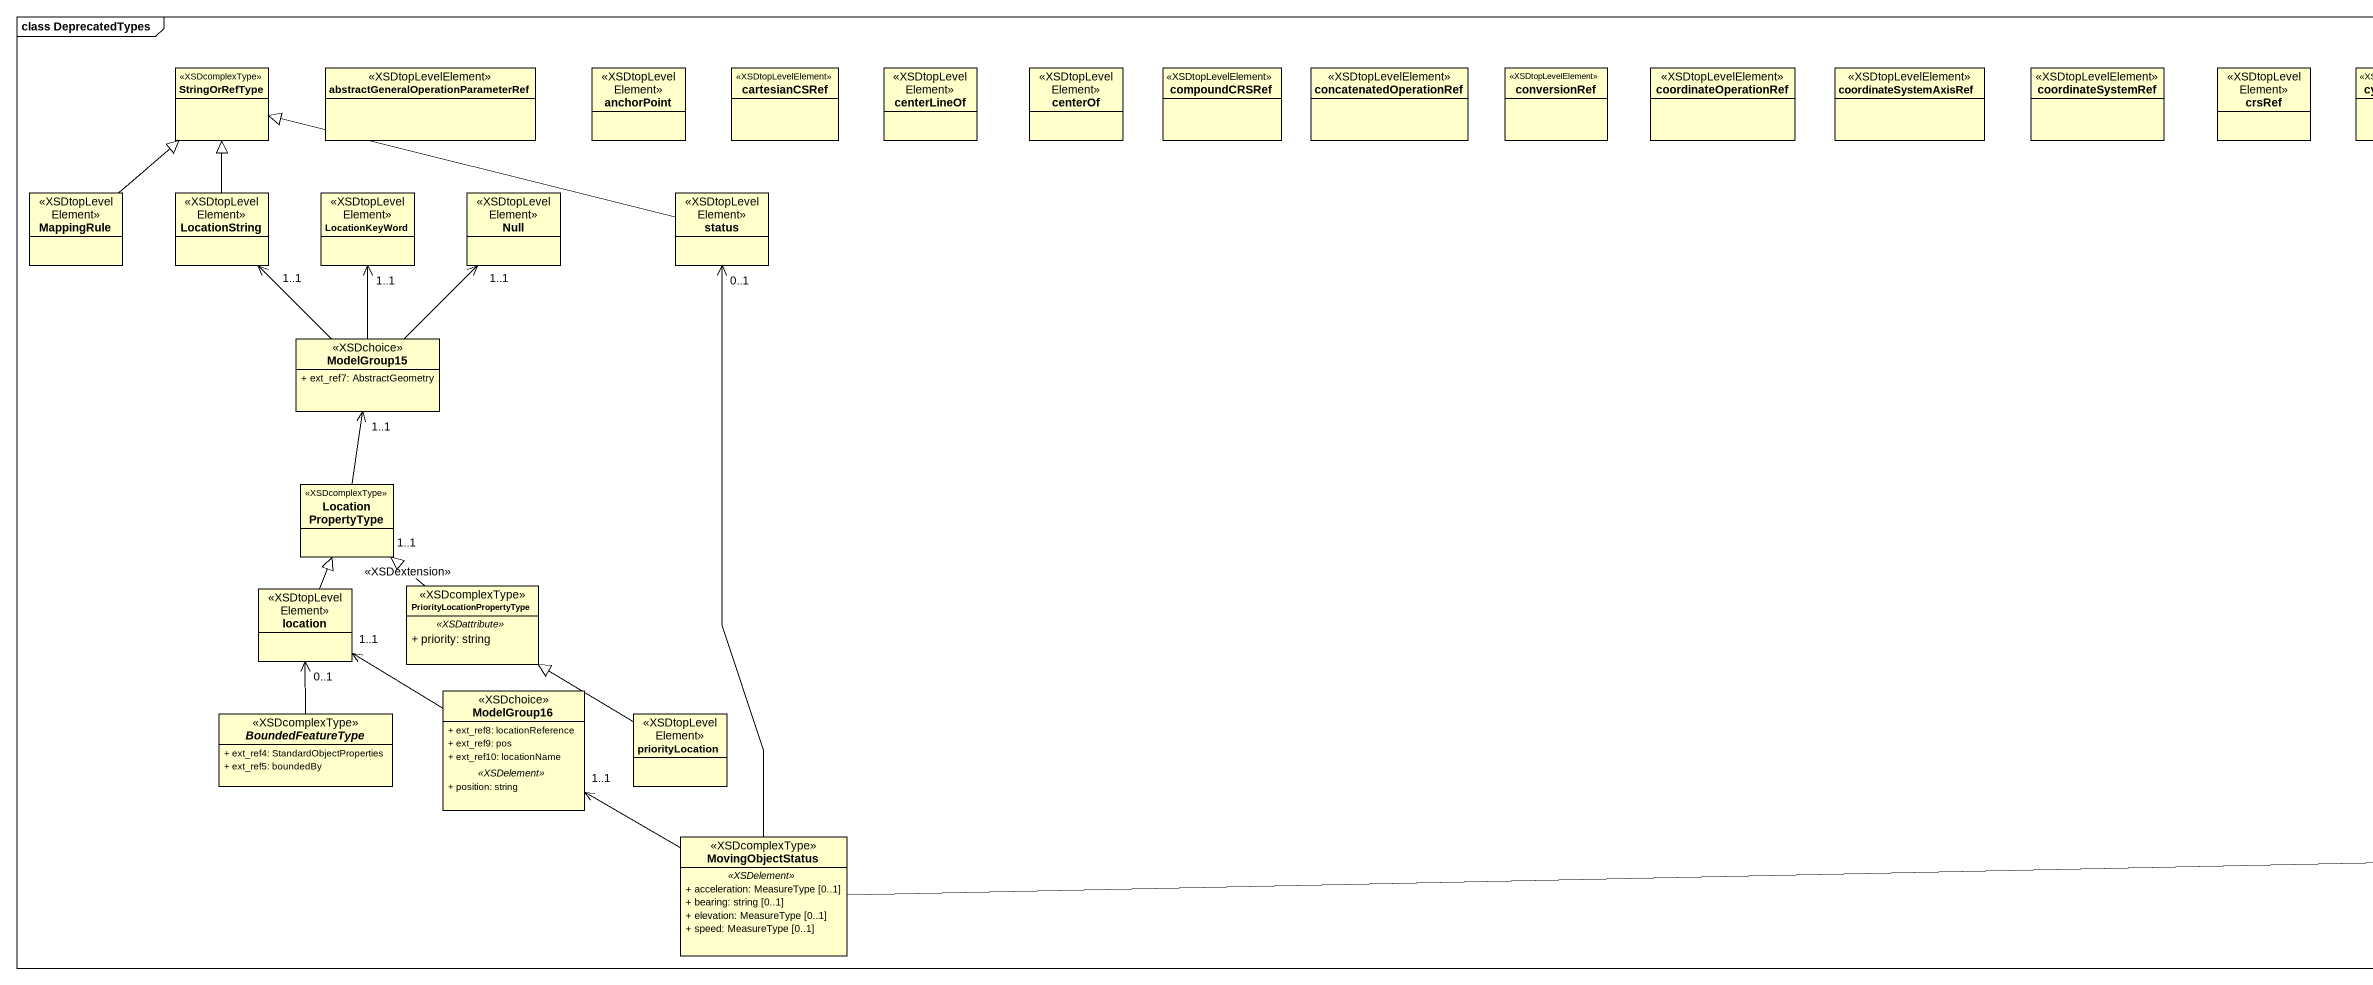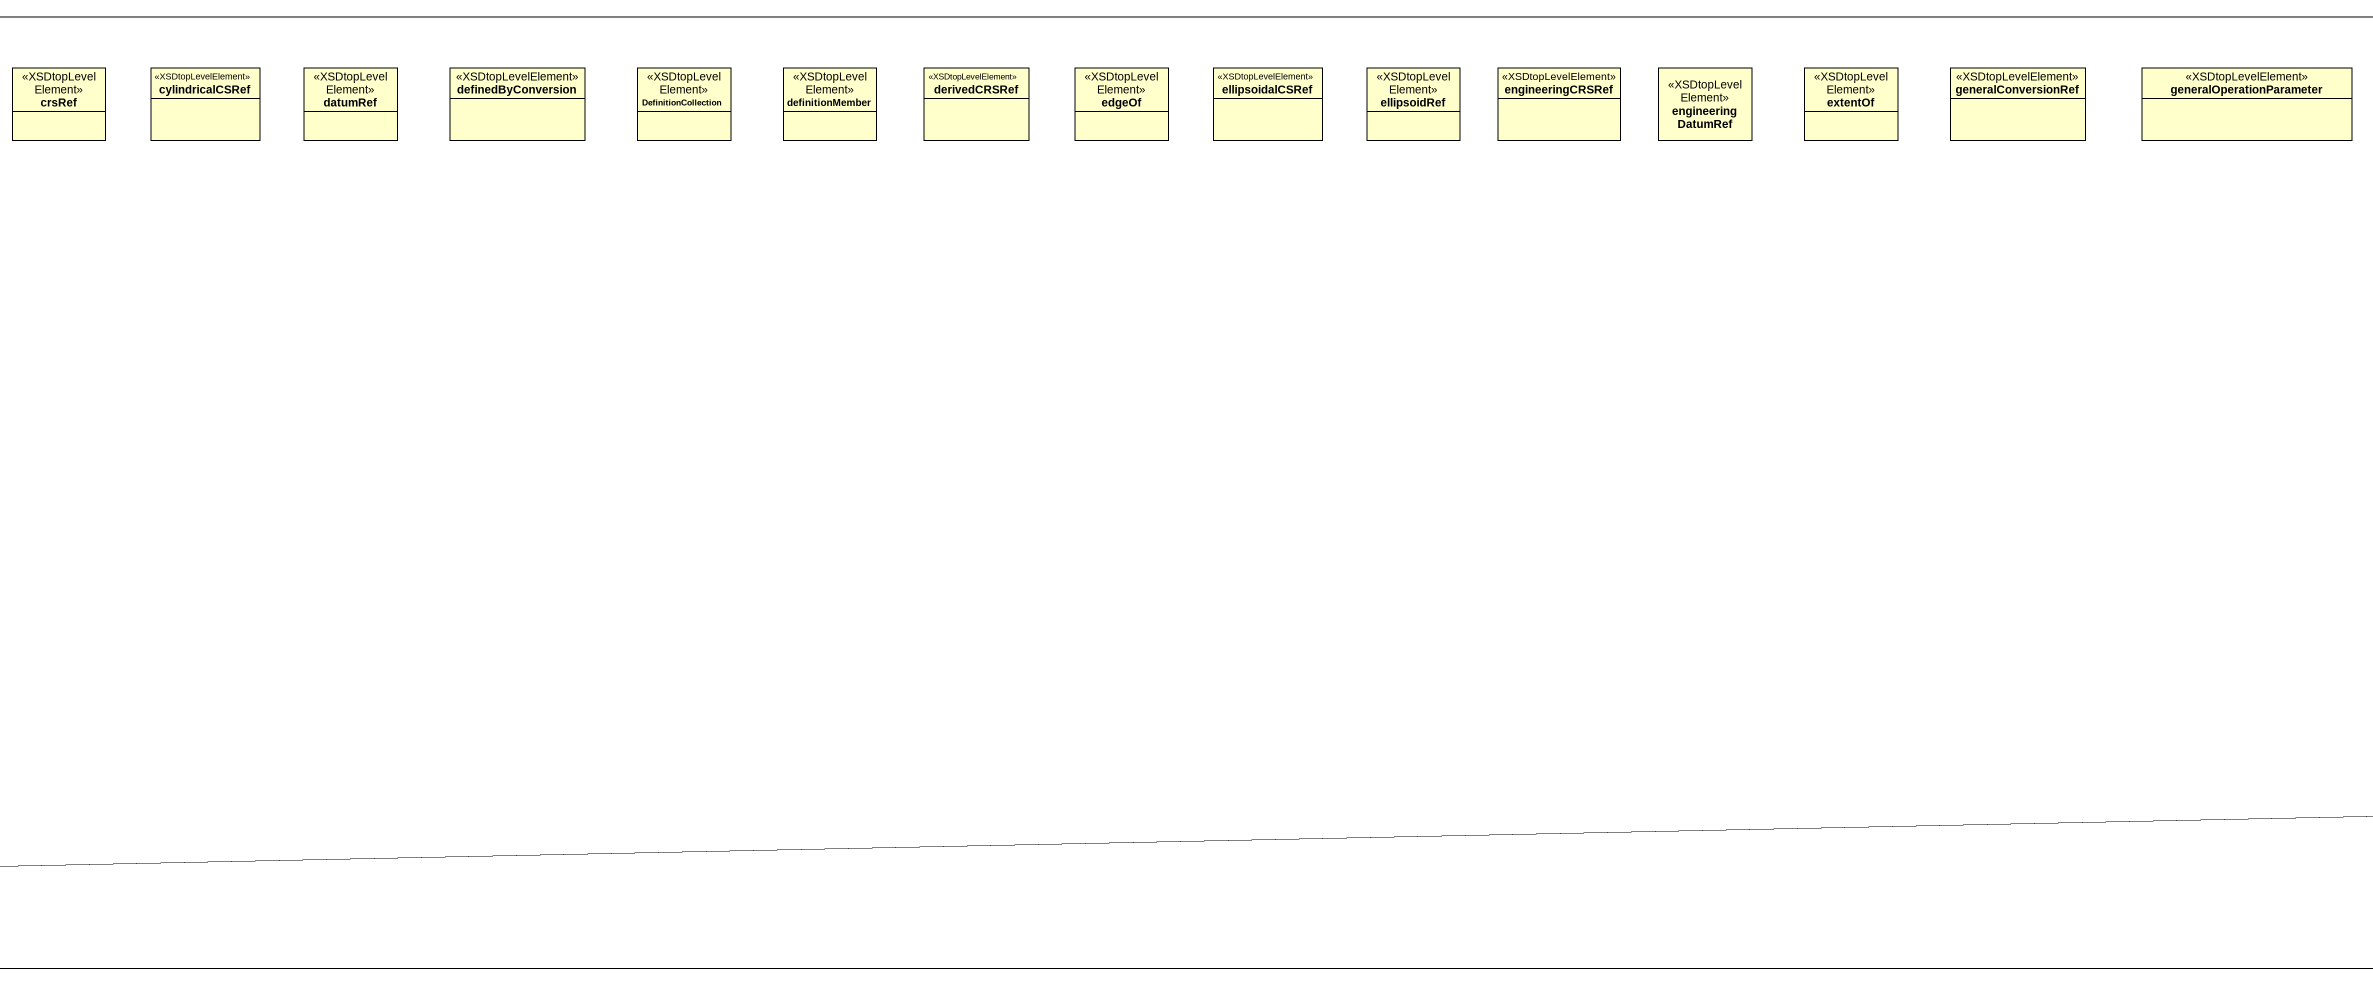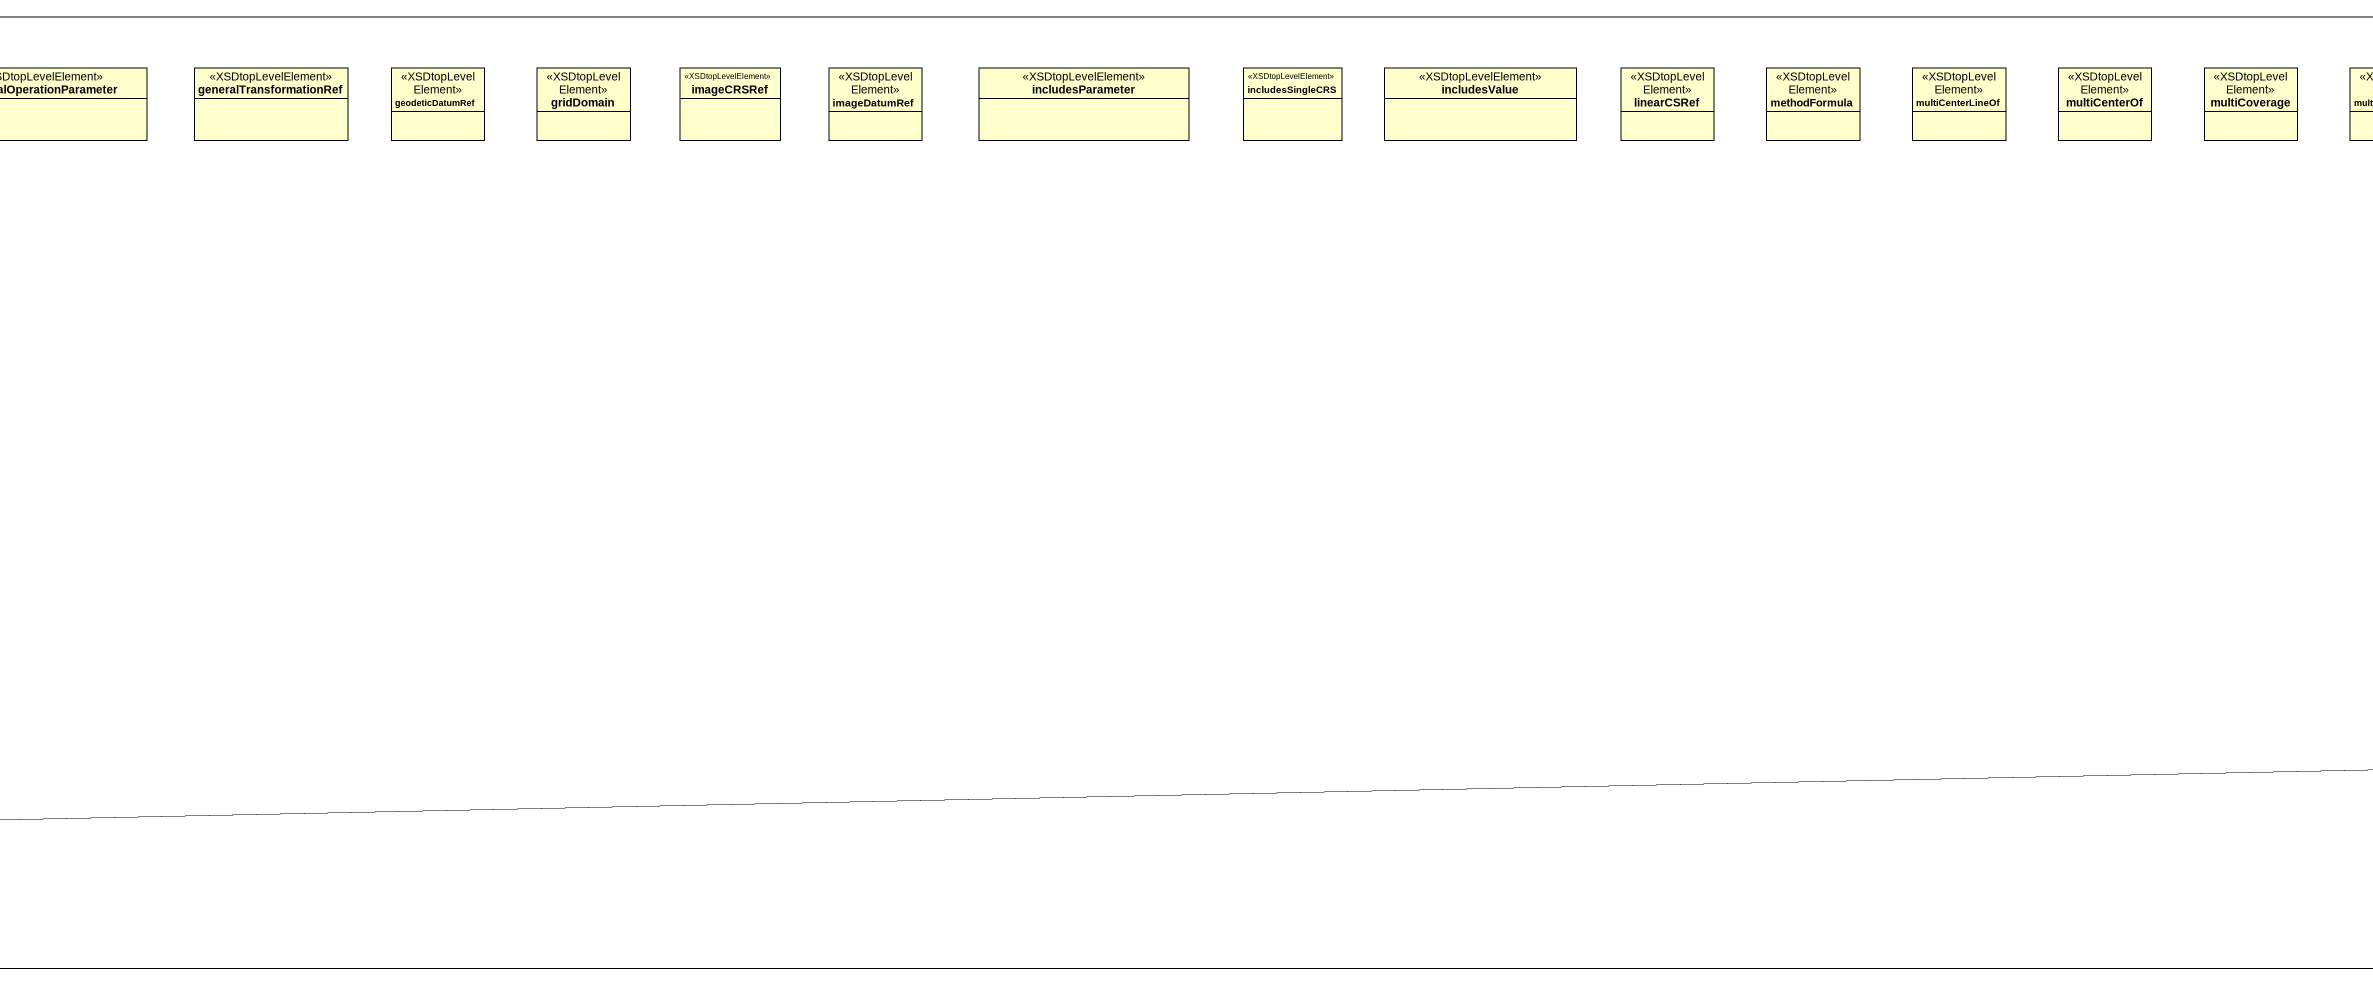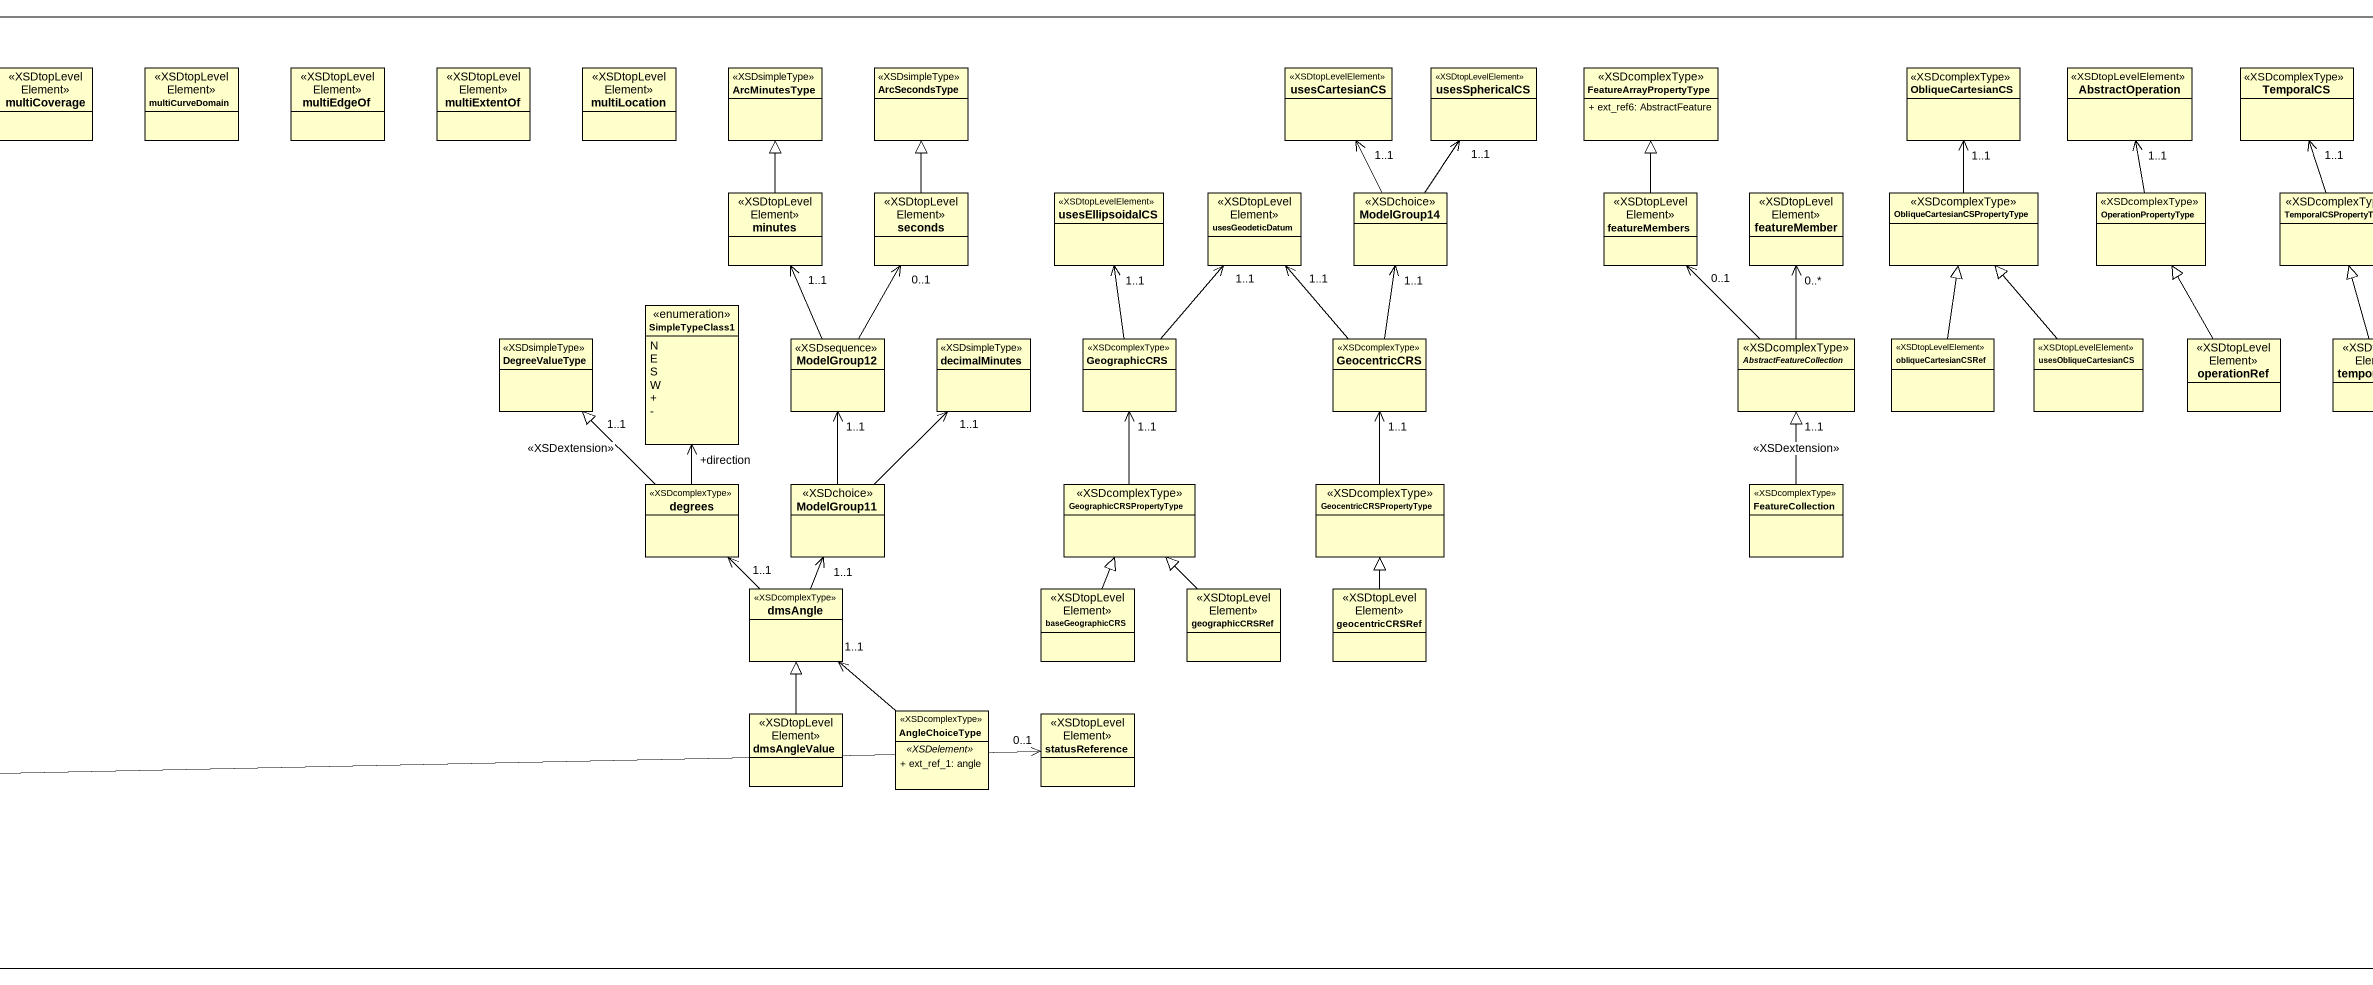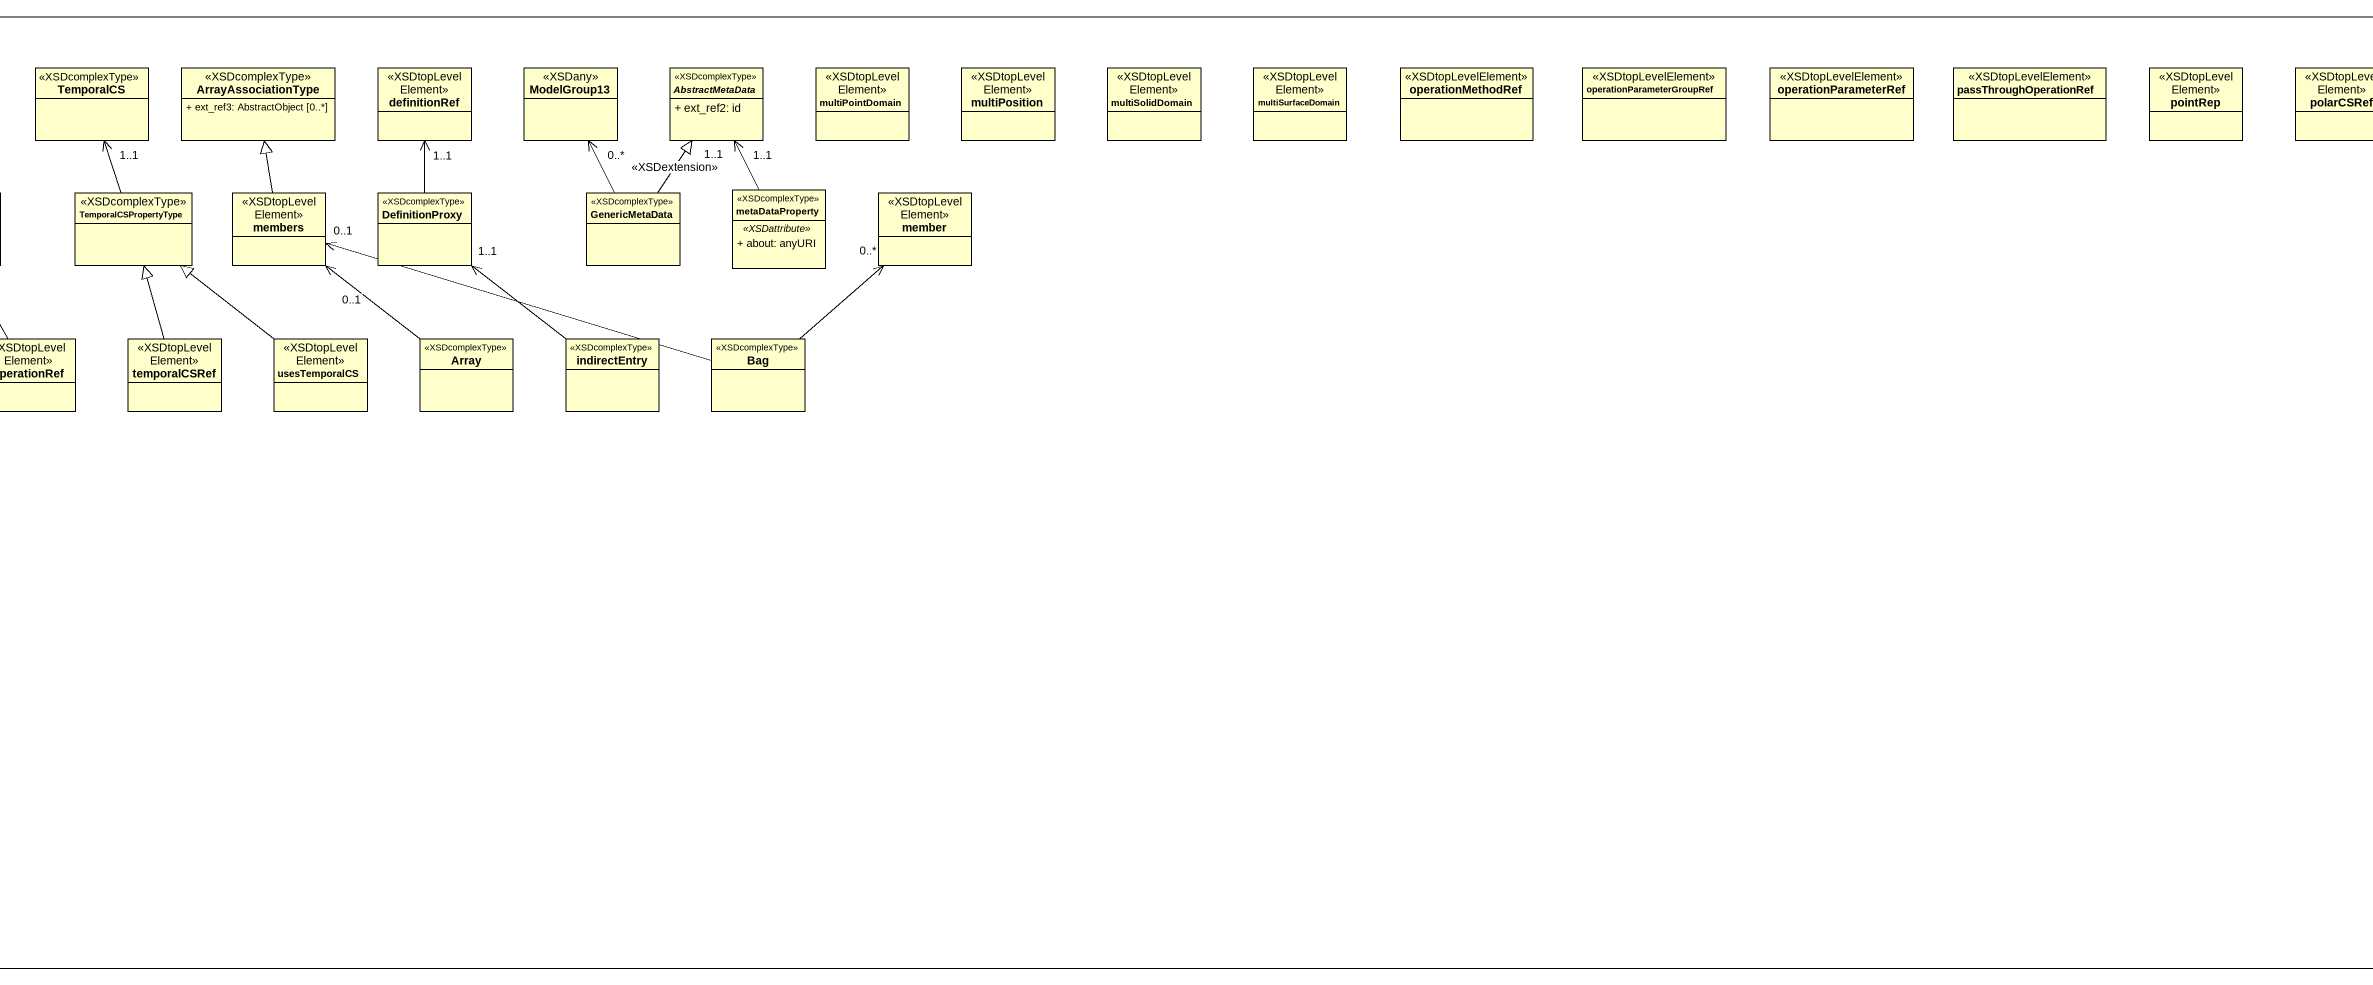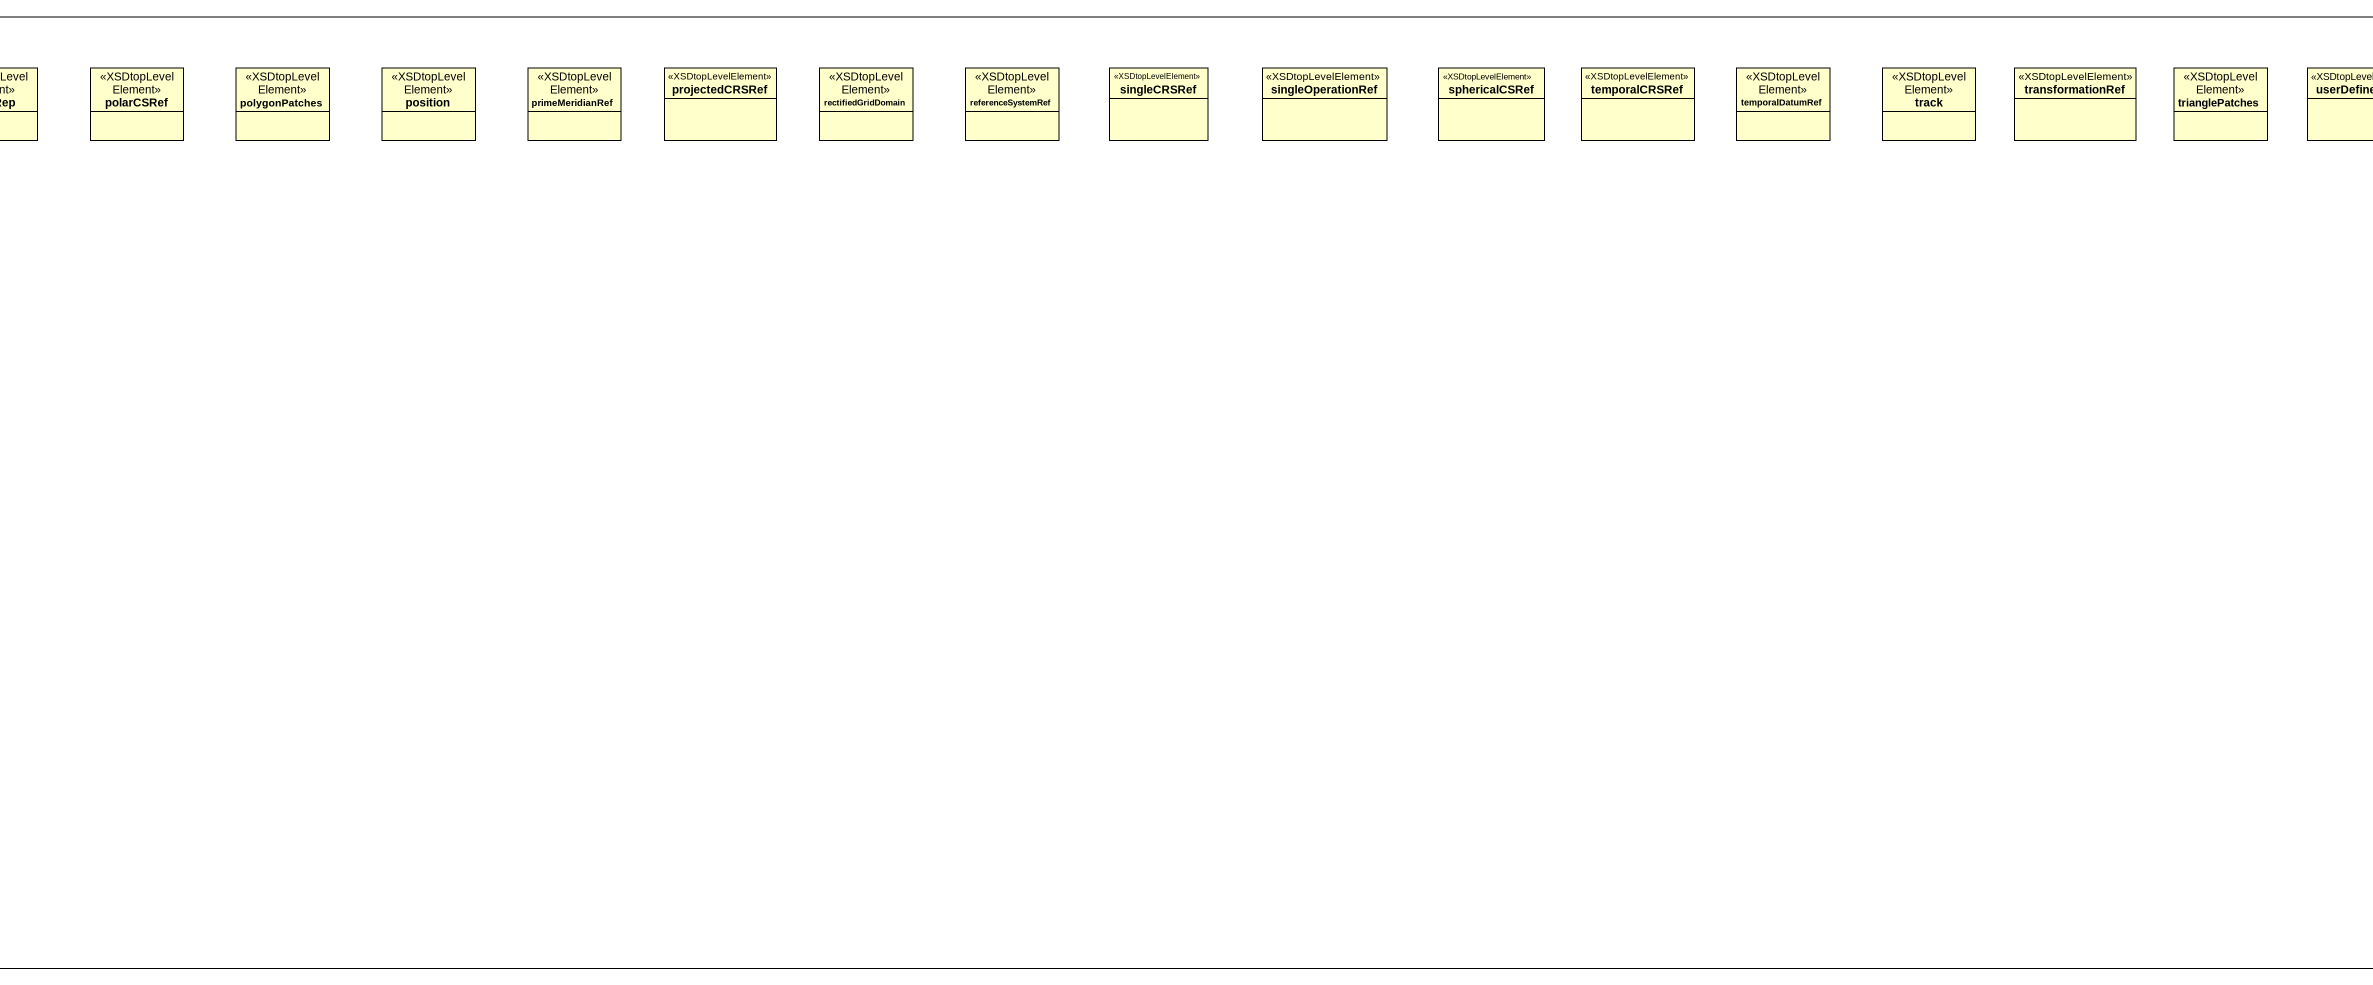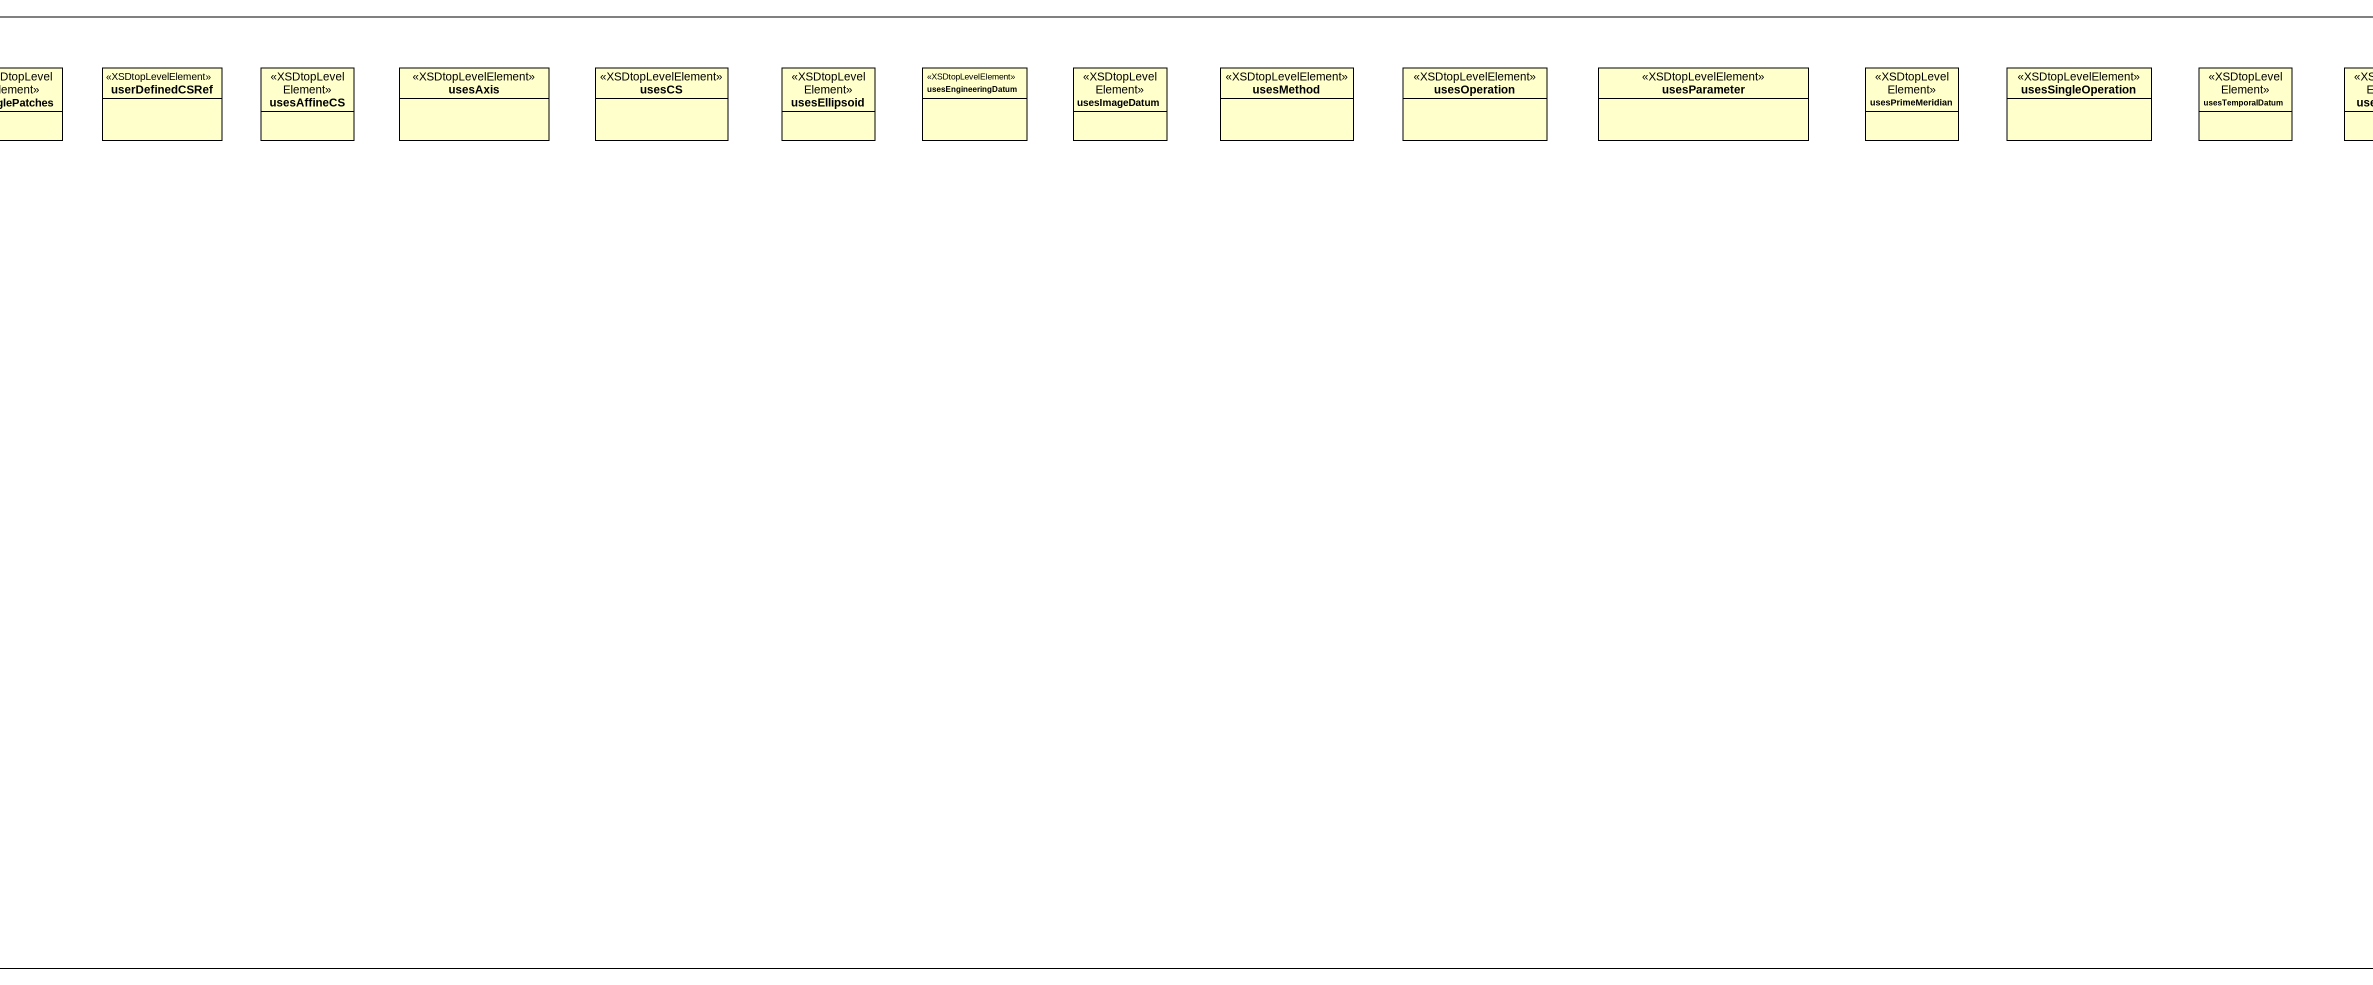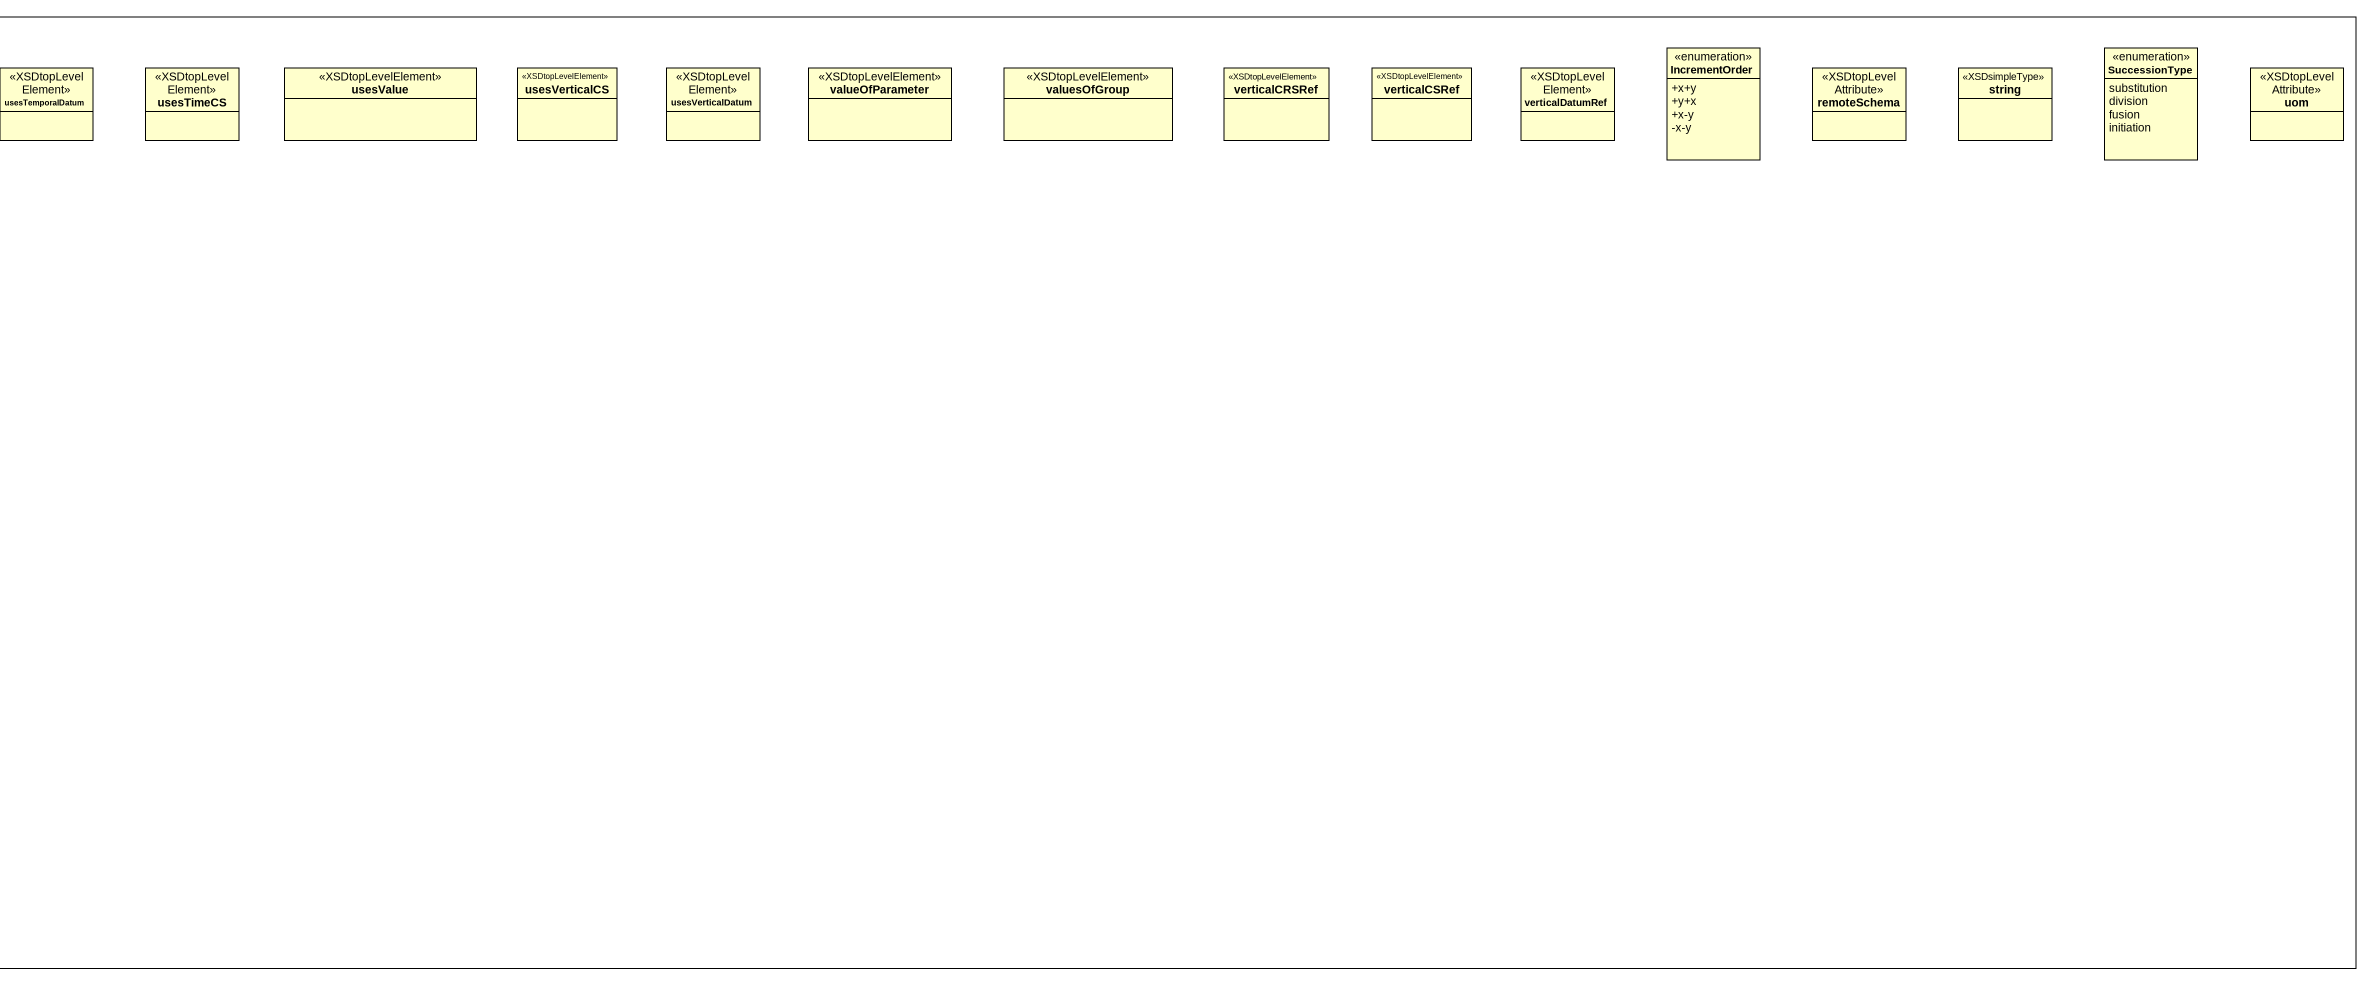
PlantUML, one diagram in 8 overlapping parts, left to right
@startuml
mainframe class DeprecatedTypes
hide circle
hide empty members
skinparam classAttributeIconSize 0
class StringOrRefType <<XSDcomplexType>>
class "abstractGeneralOperationParameterRef" as abstractGeneralOperationPara <<XSDtopLevelElement>>
class anchorPoint <<XSDtopLevelElement>>
class cartesianCSRef <<XSDtopLevelElement>>
class centerLineOf <<XSDtopLevelElement>>
class centerOf <<XSDtopLevelElement>>
class compoundCRSRef <<XSDtopLevelElement>>
class concatenatedOperationRef <<XSDtopLevelElement>>
class conversionRef <<XSDtopLevelElement>>
class coordinateOperationRef <<XSDtopLevelElement>>
class coordinateSystemAxisRef <<XSDtopLevelElement>>
class coordinateSystemRef <<XSDtopLevelElement>>
class crsRef <<XSDtopLevelElement>>
class cylindricalCSRef <<XSDtopLevelElement>>
class datumRef <<XSDtopLevelElement>>
class definedByConversion <<XSDtopLevelElement>>
class DefinitionCollection <<XSDtopLevelElement>>
class definitionMember <<XSDtopLevelElement>>
class derivedCRSRef <<XSDtopLevelElement>>
class edgeOf <<XSDtopLevelElement>>
class ellipsoidalCSRef <<XSDtopLevelElement>>
class ellipsoidRef <<XSDtopLevelElement>>
class engineeringCRSRef <<XSDtopLevelElement>>
class engineeringDatumRef <<XSDtopLevelElement>>
class extentOf <<XSDtopLevelElement>>
class generalConversionRef <<XSDtopLevelElement>>
class generalOperationParameter <<XSDtopLevelElement>>
class generalTransformationRef <<XSDtopLevelElement>>
class geodeticDatumRef <<XSDtopLevelElement>>
class gridDomain <<XSDtopLevelElement>>
class imageCRSRef <<XSDtopLevelElement>>
class imageDatumRef <<XSDtopLevelElement>>
class includesParameter <<XSDtopLevelElement>>
class includesSingleCRS <<XSDtopLevelElement>>
class includesValue <<XSDtopLevelElement>>
class linearCSRef <<XSDtopLevelElement>>
class methodFormula <<XSDtopLevelElement>>
class multiCenterLineOf <<XSDtopLevelElement>>
class multiCenterOf <<XSDtopLevelElement>>
class multiCoverage <<XSDtopLevelElement>>
class multiCurveDomain <<XSDtopLevelElement>>
class multiEdgeOf <<XSDtopLevelElement>>
class multiExtentOf <<XSDtopLevelElement>>
class multiLocation <<XSDtopLevelElement>>
class ArcMinutesType <<XSDsimpleType>>
class ArcSecondsType <<XSDsimpleType>>
class usesCartesianCS <<XSDtopLevelElement>>
class usesSphericalCS <<XSDtopLevelElement>>
class FeatureArrayPropertyType <<XSDcomplexType>> {
  + ext_ref6: AbstractFeature
}
class ObliqueCartesianCS <<XSDcomplexType>>
class AbstractOperation <<XSDtopLevelElement>>
class TemporalCS <<XSDcomplexType>>
class ArrayAssociationType <<XSDcomplexType>> {
  + ext_ref3: AbstractObject [0..*]
}
class definitionRef <<XSDtopLevelElement>>
class ModelGroup13 <<XSDany>>
abstract class AbstractMetaData <<XSDcomplexType>> {
  + ext_ref2: id
}
class multiPointDomain <<XSDtopLevelElement>>
class multiPosition <<XSDtopLevelElement>>
class multiSolidDomain <<XSDtopLevelElement>>
class multiSurfaceDomain <<XSDtopLevelElement>>
class operationMethodRef <<XSDtopLevelElement>>
class operationParameterGroupRef <<XSDtopLevelElement>>
class operationParameterRef <<XSDtopLevelElement>>
class passThroughOperationRef <<XSDtopLevelElement>>
class pointRep <<XSDtopLevelElement>>
class polarCSRef <<XSDtopLevelElement>>
class polygonPatches <<XSDtopLevelElement>>
class position <<XSDtopLevelElement>>
class primeMeridianRef <<XSDtopLevelElement>>
class projectedCRSRef <<XSDtopLevelElement>>
class rectifiedGridDomain <<XSDtopLevelElement>>
class referenceSystemRef <<XSDtopLevelElement>>
class singleCRSRef <<XSDtopLevelElement>>
class singleOperationRef <<XSDtopLevelElement>>
class sphericalCSRef <<XSDtopLevelElement>>
class temporalCRSRef <<XSDtopLevelElement>>
class temporalDatumRef <<XSDtopLevelElement>>
class track <<XSDtopLevelElement>>
class transformationRef <<XSDtopLevelElement>>
class trianglePatches <<XSDtopLevelElement>>
class userDefinedCSRef <<XSDtopLevelElement>>
class usesAffineCS <<XSDtopLevelElement>>
class usesAxis <<XSDtopLevelElement>>
class usesCS <<XSDtopLevelElement>>
class usesEllipsoid <<XSDtopLevelElement>>
class usesEngineeringDatum <<XSDtopLevelElement>>
class usesImageDatum <<XSDtopLevelElement>>
class usesMethod <<XSDtopLevelElement>>
class usesOperation <<XSDtopLevelElement>>
class usesParameter <<XSDtopLevelElement>>
class usesPrimeMeridian <<XSDtopLevelElement>>
class usesSingleOperation <<XSDtopLevelElement>>
class usesTemporalDatum <<XSDtopLevelElement>>
class usesTimeCS <<XSDtopLevelElement>>
class usesValue <<XSDtopLevelElement>>
class usesVerticalCS <<XSDtopLevelElement>>
class usesVerticalDatum <<XSDtopLevelElement>>
class valueOfParameter <<XSDtopLevelElement>>
class valuesOfGroup <<XSDtopLevelElement>>
class verticalCRSRef <<XSDtopLevelElement>>
class verticalCSRef <<XSDtopLevelElement>>
class verticalDatumRef <<XSDtopLevelElement>>
enum IncrementOrder {
  +x+y
  +y+x
  +x-y
  -x-y
}
class remoteSchema <<XSDtopLevelAttribute>>
class string <<XSDsimpleType>>
enum SuccessionType {
  substitution
  division
  fusion
  initiation
}
class uom <<XSDtopLevelAttribute>>
class MappingRule <<XSDtopLevelElement>>
class LocationString <<XSDtopLevelElement>>
class LocationKeyWord <<XSDtopLevelElement>>
class Null <<XSDtopLevelElement>>
class status <<XSDtopLevelElement>>
class minutes <<XSDtopLevelElement>>
class seconds <<XSDtopLevelElement>>
class usesEllipsoidalCS <<XSDtopLevelElement>>
class usesGeodeticDatum <<XSDtopLevelElement>>
class ModelGroup14 <<XSDchoice>>
class featureMembers <<XSDtopLevelElement>>
class featureMember <<XSDtopLevelElement>>
class "ObliqueCartesianCSPropertyType" as ObliqueCartesianCSPropertyTy <<XSDcomplexType>>
class OperationPropertyType <<XSDcomplexType>>
class TemporalCSPropertyType <<XSDcomplexType>>
class members <<XSDtopLevelElement>>
class DefinitionProxy <<XSDcomplexType>>
class GenericMetaData <<XSDcomplexType>>
class metaDataProperty <<XSDcomplexType>> {
  .. <<XSDattribute>> ..
  + about: anyURI
}
class member <<XSDtopLevelElement>>
enum SimpleTypeClass1 {
  N
  E
  S
  W
  +
  -
}
class ModelGroup15 <<XSDchoice>> {
  + ext_ref7: AbstractGeometry
}
class DegreeValueType <<XSDsimpleType>>
class ModelGroup12 <<XSDsequence>>
class decimalMinutes <<XSDsimpleType>>
class GeographicCRS <<XSDcomplexType>>
class GeocentricCRS <<XSDcomplexType>>
abstract class AbstractFeatureCollection <<XSDcomplexType>>
class obliqueCartesianCSRef <<XSDtopLevelElement>>
class usesObliqueCartesianCS <<XSDtopLevelElement>>
class operationRef <<XSDtopLevelElement>>
class temporalCSRef <<XSDtopLevelElement>>
class usesTemporalCS <<XSDtopLevelElement>>
class Array <<XSDcomplexType>>
class indirectEntry <<XSDcomplexType>>
class Bag <<XSDcomplexType>>
class LocationPropertyType <<XSDcomplexType>>
class degrees <<XSDcomplexType>>
class ModelGroup11 <<XSDchoice>>
class GeographicCRSPropertyType <<XSDcomplexType>>
class GeocentricCRSPropertyType <<XSDcomplexType>>
class FeatureCollection <<XSDcomplexType>>
class location <<XSDtopLevelElement>>
class PriorityLocationPropertyType <<XSDcomplexType>> {
  .. <<XSDattribute>> ..
  + priority: string
}
class dmsAngle <<XSDcomplexType>>
class baseGeographicCRS <<XSDtopLevelElement>>
class geographicCRSRef <<XSDtopLevelElement>>
class geocentricCRSRef <<XSDtopLevelElement>>
class ModelGroup16 <<XSDchoice>> {
  + ext_ref8: locationReference
  + ext_ref9: pos
  + ext_ref10: locationName
  .. <<XSDelement>> ..
  + position: string
}
abstract class BoundedFeatureType <<XSDcomplexType>> {
  + ext_ref4: StandardObjectProperties
  + ext_ref5: boundedBy
}
class priorityLocation <<XSDtopLevelElement>>
class dmsAngleValue <<XSDtopLevelElement>>
class AngleChoiceType <<XSDcomplexType>> {
  .. <<XSDelement>> ..
  + ext_ref_1: angle
}
class statusReference <<XSDtopLevelElement>>
class MovingObjectStatus <<XSDcomplexType>> {
  .. <<XSDelement>> ..
  + acceleration: MeasureType [0..1]
  + bearing: string [0..1]
  + elevation: MeasureType [0..1]
  + speed: MeasureType [0..1]
}
MappingRule -up-|> StringOrRefType
LocationString -up-|> StringOrRefType
status -left-|> StringOrRefType
minutes -up-|> ArcMinutesType
seconds -up-|> ArcSecondsType
ModelGroup14 -up-> "1..1" usesCartesianCS
ModelGroup14 -up-> "1..1" usesSphericalCS
featureMembers -up-|> FeatureArrayPropertyType
ObliqueCartesianCSPropertyTy -up-> "1..1" ObliqueCartesianCS
OperationPropertyType -up-> "1..1" AbstractOperation
TemporalCSPropertyType -up-> "1..1" TemporalCS
members -up-|> ArrayAssociationType
DefinitionProxy -up-> "1..1" definitionRef
GenericMetaData -up-> "0..*" ModelGroup13
GenericMetaData -up-|> "1..1" AbstractMetaData : <<XSDextension>>
metaDataProperty -up-> "1..1" AbstractMetaData
ModelGroup15 -up-> "1..1" LocationString
ModelGroup15 -up-> "1..1" LocationKeyWord
ModelGroup15 -up-> "1..1" Null
ModelGroup12 -up-> "1..1" minutes
ModelGroup12 -up-> "0..1" seconds
GeographicCRS -up-> "1..1" usesEllipsoidalCS
GeographicCRS -up-> "1..1" usesGeodeticDatum
GeocentricCRS -up-> "1..1" usesGeodeticDatum
GeocentricCRS -up-> "1..1" ModelGroup14
AbstractFeatureCollection -up-> "0..1" featureMembers
AbstractFeatureCollection -up-> "0..*" featureMember
obliqueCartesianCSRef -up-|> ObliqueCartesianCSPropertyTy
usesObliqueCartesianCS -up-|> ObliqueCartesianCSPropertyTy
operationRef -up-|> OperationPropertyType
temporalCSRef -up-|> TemporalCSPropertyType
usesTemporalCS -up-|> TemporalCSPropertyType
Array -up-> "0..1" members
indirectEntry -up-> "1..1" DefinitionProxy
Bag -left-> "0..1" members
Bag -up-> "0..*" member
LocationPropertyType -up-> "1..1" ModelGroup15
degrees -up-> "+direction" SimpleTypeClass1
degrees -up-|> "1..1" DegreeValueType : <<XSDextension>>
ModelGroup11 -up-> "1..1" ModelGroup12
ModelGroup11 -up-> "1..1" decimalMinutes
GeographicCRSPropertyType -up-> "1..1" GeographicCRS
GeocentricCRSPropertyType -up-> "1..1" GeocentricCRS
FeatureCollection -up-|> "1..1" AbstractFeatureCollection : <<XSDextension>>
location -up-|> LocationPropertyType
PriorityLocationPropertyType -up-|> "1..1" LocationPropertyType : <<XSDextension>>
dmsAngle -up-> "1..1" degrees
dmsAngle -up-> "1..1" ModelGroup11
baseGeographicCRS -up-|> GeographicCRSPropertyType
geographicCRSRef -up-|> GeographicCRSPropertyType
geocentricCRSRef -up-|> GeocentricCRSPropertyType
ModelGroup16 -up-> "1..1" location
BoundedFeatureType -up-> "0..1" location
priorityLocation -up-|> PriorityLocationPropertyType
dmsAngleValue -up-|> dmsAngle
AngleChoiceType -up-> "1..1" dmsAngle
MovingObjectStatus -up-> "0..1" status
MovingObjectStatus -left-> "1..1" ModelGroup16
MovingObjectStatus -right-> "0..1" statusReference
@enduml
